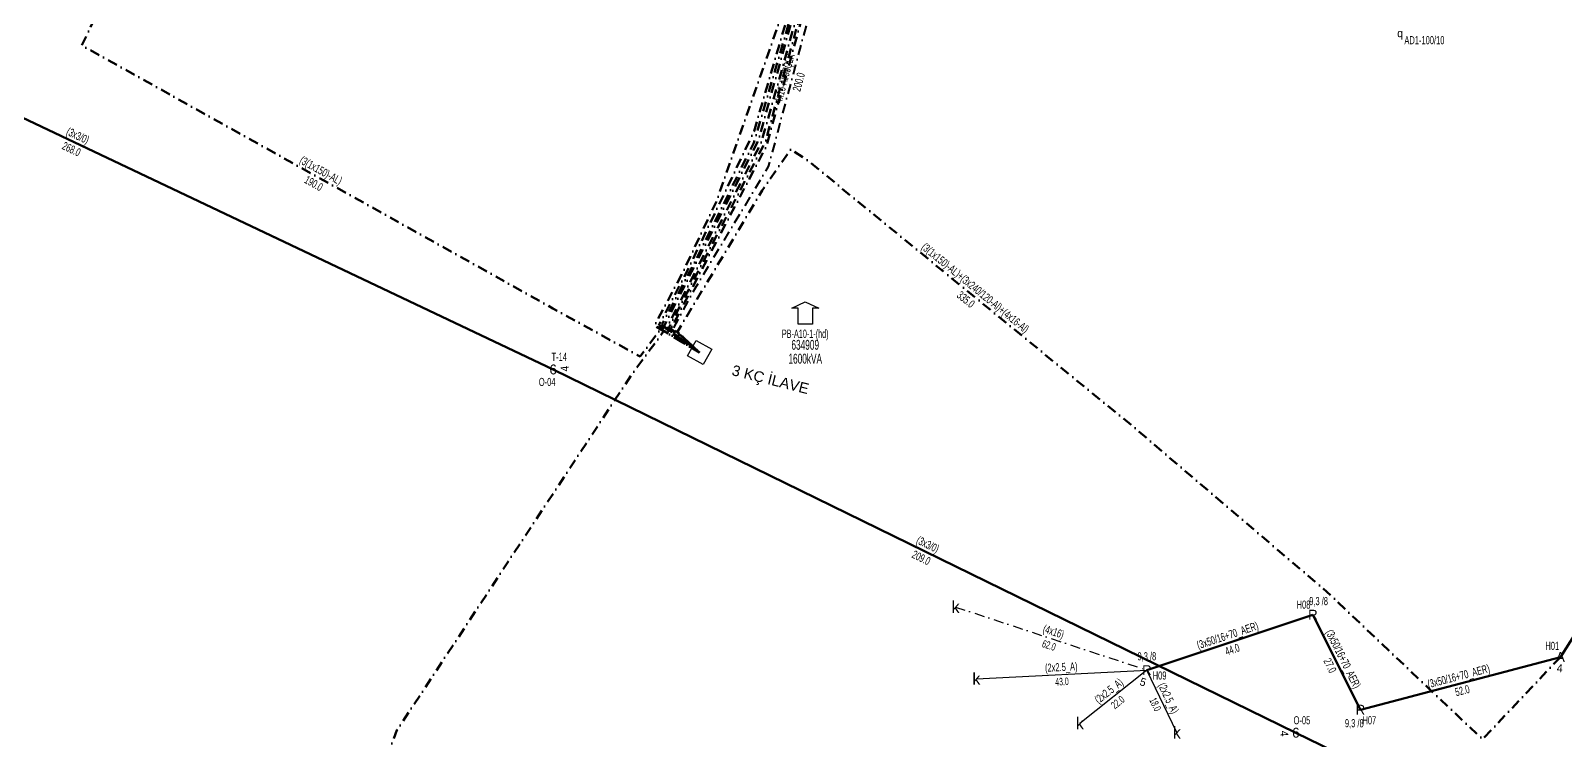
# Model space of a CAD drawing. Header units: millimetres. Extents: x 630449 to 632192, y 4074423 to 4076275.
# Drawn here: x 631371.7 to 631759.8, y 4074718.3 to 4074897.6 of the extents above; entities that cross this region are included whole.
import ezdxf
from ezdxf.enums import TextEntityAlignment as Align

# ---------------------------------------------------------------- set-up
doc = ezdxf.new("R2010")
doc.units = ezdxf.units.MM
doc.linetypes.add('DASHDOT', pattern=[5, 2.5, -1.25, 0, -1.25])
for name, color, linetype, lineweight in [('DIREK_AG_MEVCUT', 120, 'Continuous', 25), ('DIREK_AYD_YENI', 152, 'Continuous', 25), ('DIREK_ENH_MEVCUT', 6, 'Continuous', 25), ('DIREK_OG_MEVCUT', 16, 'Continuous', 25), ('HAT_ABH_HAVAI_MEVCUT', 50, 'Continuous', 80), ('HAT_ABH_YERALTI_YENI', 6, 'DASHDOT', 80), ('HAT_ABONE_HAVAI_MEVCUT', 56, 'Continuous', 30), ('HAT_ABONE_YERALTI_MEVCUT', 56, 'DASHDOT', 30), ('HAT_AG_HAVAI_MEVCUT', 126, 'Continuous', 50), ('HAT_AYD_YERALTI_YENI', 4, 'DASHDOT', 40), ('HAT_BOX_YERALTI_YENI', 5, 'DASHDOT', 50), ('HAT_OG_HAVAI_MEVCUT', 48, 'Continuous', 70), ('HAT_OG_YERALTI_MEVCUT', 48, 'DASHDOT', 70), ('HAT_OG_YERALTI_YENI', 1, 'DASHDOT', 70), ('KOFRE_ABONE_MEVCUT', 6, 'Continuous', 25), ('KULLANICI', 1, 'Continuous', 25), ('TRAFO_MEVCUT', 5, 'Continuous', 30)]:
    doc.layers.add(name, color=color, linetype=linetype, lineweight=lineweight)
doc.styles.add('Direk', font='B_CAD')
doc.styles.get("Standard").update_dxf_attribs({"font": 'Arial'})

# ---------------------------------------------------------------- blocks, each defined once
blk = doc.blocks.new('MEV_BINA_KARE')
at = {"layer": 'TRAFO_MEVCUT', "linetype": 'Continuous'}
for p, q in [((-2.25, -2.25), (-2.25, 2.25)), ((-2.25, 2.25), (2.25, 2.25)), ((0, 1.8), (0, 2.7)), ((2.25, 2.25), (2.25, -2.25)), ((2.25, -2.25), (-2.25, -2.25))]:
    blk.add_line(p, q, dxfattribs=at)
blk = doc.blocks.new('MEV_BETKOSK')
at = {"layer": 'TRAFO_MEVCUT', "linetype": 'Continuous'}
for p, q in [((-3.4, 2), (0, 3.6)), ((-1.8, 2), (-3.4, 2)), ((-1.8, -2), (-1.8, 2)), ((0, 3.6), (3.4, 2)), ((3.4, 2), (1.8, 2)), ((1.8, 2), (1.8, -2)), ((1.8, -2), (-1.8, -2))]:
    blk.add_line(p, q, dxfattribs=at)

msp = doc.modelspace()

# ---------------------------------------------------------------- linework, layer by layer
at = {"layer": 'HAT_ABH_HAVAI_MEVCUT'}
for p, q in [((631261.84775, 4074926.760002), (631503.868, 4074811.976)), ((631503.868, 4074811.976), (631691.676729, 4074720.180823)), ((631813.688, 4074660.909), (631691.676729, 4074720.180823))]:
    msp.add_line(p, q, dxfattribs=at)
at = {"layer": 'HAT_ABH_YERALTI_YENI', "flags": 128}
msp.add_lwpolyline([(631540.901, 4074816.254), (631529.480001, 4074823.05503), (631536.667528, 4074836.524989), (631545.0886, 4074854.277655), (631564.392495, 4074909.305754), (631594.101796, 4074951.708924), (631610.972293, 4074975.104133), (631577.328387, 4074998.396785), (631526.375559, 4075034.594489), (631488.421244, 4075060.124176), (631442.228295, 4075092.471481), (631432.330804, 4075100.029565), (631423.603016, 4075088.33253), (631395.637299, 4075047.058589), (631374.114754, 4075015.008712), (631345.585974, 4074973.979716), (631309.112921, 4074919.151353), (631272.623763, 4074861.045914), (631266.775246, 4074849.465849), (631260.836841, 4074841.713777), (631233.002629, 4074798.563825), (631217.935969, 4074776.006011), (631193.384857, 4074739.298587), (631179.826376, 4074709.612642), (631169.769876, 4074671.961096), (631164.742363, 4074648.693646), (631153.053011, 4074617.830867), (631139.507949, 4074586.903071), (631135.680825, 4074576.098747), (631122.544155, 4074580.687584), (631105.808396, 4074584.646581), (631088.751763, 4074557.330469), (631078.05034, 4074539.344486), (631072.471753, 4074534.125808), (631080.572302, 4074513.890916), (631080.688088, 4074503.780334), (631074.991307, 4074504.099779), (631065.370531, 4074505.435531), (631016.086455, 4074499.584567), (630988.520236, 4074496.740866), (630968.628777, 4074491.534863), (630970.635961, 4074481.291305), (630959.388, 4074477.961)], dxfattribs=at)
at = {"layer": 'HAT_ABONE_HAVAI_MEVCUT'}
for p, q in [((631610.889555, 4074733.811025), (631654, 4074736)), ((631654, 4074736), (631637.072615, 4074722.547921)), ((631661.562094, 4074720.210355), (631654, 4074736))]:
    msp.add_line(p, q, dxfattribs=at)
at = {"layer": 'HAT_ABONE_YERALTI_MEVCUT', "flags": 128}
msp.add_lwpolyline([(631605.623689, 4074751.94901), (631654, 4074736)], dxfattribs=at)
at = {"layer": 'HAT_AG_HAVAI_MEVCUT'}
for p, q in [((631696, 4074750), (631654, 4074736)), ((631708, 4074726), (631696, 4074750)), ((631708, 4074726), (631758.586, 4074739.313))]:
    msp.add_line(p, q, dxfattribs=at)
at = {"layer": 'HAT_AYD_YERALTI_YENI', "flags": 128}
msp.add_lwpolyline([(631628.549162, 4074967.40125), (631626.972801, 4074967.773539), (631615.313034, 4074976.132367), (631605.836146, 4074960.47953), (631587.485052, 4074933.786509), (631570.010933, 4074906.968161), (631558.277877, 4074863.250846), (631539.764577, 4074832.533606), (631534.28076, 4074822.524308), (631540.901, 4074816.254)], dxfattribs=at)
at = {"layer": 'HAT_BOX_YERALTI_YENI', "flags": 128}
for points in [[(631633.685276, 4075047.642347), (631635.442275, 4075048.457513), (631657.722208, 4075030.10893), (631634.512784, 4075002.856304), (631607.529881, 4074964.758884), (631590.841895, 4074943.191981), (631567.388157, 4074907.907748), (631556.50003, 4074869.333848), (631532.701526, 4074822.677804), (631540.901, 4074816.254)], [(631564.109035, 4075010.10035), (631563.286639, 4075008.985296), (631590.921843, 4074989.874056), (631613.512619, 4074973.91745), (631591.093586, 4074944.459674), (631566.356751, 4074907.77068), (631555.707036, 4074869.766813), (631531.852794, 4074822.824396), (631540.901, 4074816.254)], [(631636.972243, 4075001.331789), (631635.008035, 4075001.691316), (631607.173524, 4074962.675332), (631591.963353, 4074943.30776), (631567.969351, 4074907.534578), (631557.545444, 4074869.520935), (631533.202481, 4074822.700237), (631540.901, 4074816.254)], [(631648.102685, 4074953.381863), (631646.917666, 4074952.000454), (631616.394633, 4074973.594981), (631587.981109, 4074935.864582), (631568.546505, 4074907.094119), (631557.804922, 4074868.424913), (631533.831255, 4074822.620937), (631540.901, 4074816.254)]]:
    msp.add_lwpolyline(points, dxfattribs=at)
at = {"layer": 'HAT_OG_HAVAI_MEVCUT'}
msp.add_line((631774.803, 4074764.98), (631758.586, 4074739.313), dxfattribs=at)
at = {"layer": 'HAT_OG_YERALTI_MEVCUT', "flags": 128}
for points in [[(631387.981949, 4074900.748877), (631384.656046, 4074893.877963), (631503.807146, 4074827.395118), (631525.860776, 4074815.243118), (631531.59922, 4074822.894377), (631538.350331, 4074817.718525), (631538.687887, 4074817.606006), (631540.901, 4074816.254)], [(631758.586, 4074739.313), (631738.880368, 4074718.519821), (631699.518015, 4074755.790455), (631650.647847, 4074797.434684), (631568.184738, 4074864.834517), (631563.943656, 4074867.604203), (631556.759781, 4074857.217879), (631535.268216, 4074821.448526), (631540.901, 4074816.254)], [(631449.70685, 4074525.370565), (631459.787639, 4074522.43353), (631461.691799, 4074529.703957), (631458.575901, 4074559.824299), (631456.898709, 4074581.251313), (631453.709641, 4074661.570418), (631453.659436, 4074692.576309), (631464.35903, 4074720.800973), (631523.764868, 4074810.756624), (631531.887503, 4074821.716198), (631540.901, 4074816.254)]]:
    msp.add_lwpolyline(points, dxfattribs=at)
at = {"layer": 'HAT_OG_YERALTI_YENI', "flags": 128}
for points in [[(631696.757156, 4075077.105714), (631685.541573, 4075067.34361), (631674.506289, 4075056.6537), (631655.895823, 4075029.954743), (631632.030826, 4075002.558308), (631612.873783, 4074976.204471), (631598.203706, 4074955.933543), (631588.17248, 4074942.445438), (631565.407802, 4074908.956165), (631554.685826, 4074872.225691), (631538.016313, 4074837.359246), (631530.617808, 4074823.186283), (631537.95441, 4074818.341357), (631540.901, 4074816.254)], [(631699.565, 4075074.896), (631685.931435, 4075066.933632), (631675.123523, 4075055.859516), (631657.899435, 4075031.5129), (631647.591725, 4075019.711711), (631632.569612, 4075002.092106), (631611.83841, 4074972.574691), (631590.601783, 4074944.59174), (631571.620126, 4074917.588661), (631566.013855, 4074908.175662), (631554.631428, 4074869.286516), (631539.823538, 4074839.425308), (631531.358228, 4074823.293302), (631540.901, 4074816.254)]]:
    msp.add_lwpolyline(points, dxfattribs=at)

# ---------------------------------------------------------------- block references
at = {"layer": 'TRAFO_MEVCUT'}
msp.add_blockref('MEV_BETKOSK', (631567.61233, 4074825.455052), dxfattribs=at)
msp.add_blockref('MEV_BETKOSK', (631567.61233, 4074825.455052), dxfattribs=at)
at = {"layer": 'TRAFO_MEVCUT', "rotation": 60.700991}
msp.add_blockref('MEV_BINA_KARE', (631540.901, 4074816.254), dxfattribs=at)
msp.add_blockref('MEV_BINA_KARE', (631540.901, 4074816.254), dxfattribs=at)

# ---------------------------------------------------------------- texts
at = {"layer": 'DIREK_AG_MEVCUT', "width": 0.53}
for s, p in [('H08', (631693.614459, 4074752.561093)), ('9,3 /8', (631697.427327, 4074753.445872)), ('9,3 /8', (631653.994248, 4074739.500982)), ('H09', (631657.222077, 4074734.633172)), ('9,3 /8', (631706.455143, 4074722.585709)), ('H07', (631710.259085, 4074723.3267))]:
    msp.add_text(s, height=2.05, dxfattribs=at).set_placement(p, align=Align.MIDDLE_CENTER)
at = {"layer": 'DIREK_AG_MEVCUT', "style": 'Direk'}
for p in [(631696, 4074750), (631654, 4074736), (631708, 4074726)]:
    msp.add_text('R', height=2.5, dxfattribs=at).set_placement(p, align=Align.MIDDLE_CENTER)
at = {"layer": 'DIREK_AG_MEVCUT', "color": 32, "style": 'Direk'}
msp.add_text('5', height=2, rotation=341.534387, dxfattribs=at).set_placement((631653.030635, 4074732.985863), align=Align.MIDDLE_CENTER)
at = {"layer": 'DIREK_AYD_YENI', "color": 4, "style": 'Direk'}
msp.add_text('q', height=2, dxfattribs=at).set_placement((631718.041703, 4074896.952565), align=Align.MIDDLE_CENTER)
at = {"layer": 'DIREK_AYD_YENI', "width": 0.53}
msp.add_text('AD1-100/10', height=2.05, dxfattribs=at).set_placement((631724.183823, 4074895.183989), align=Align.MIDDLE_CENTER)
at = {"layer": 'DIREK_ENH_MEVCUT', "width": 0.53}
for s, p in [('T-14', (631505.406751, 4074815.171735)), ('O-04', (631502.349594, 4074808.822519)), ('O-05', (631693.209874, 4074723.327164))]:
    msp.add_text(s, height=2.05, dxfattribs=at).set_placement(p, align=Align.MIDDLE_CENTER)
at = {"layer": 'DIREK_ENH_MEVCUT', "style": 'Direk'}
for p in [(631503.868, 4074811.976), (631691.676729, 4074720.180823)]:
    msp.add_text('6', height=2.5, dxfattribs=at).set_placement(p, align=Align.MIDDLE_CENTER)
at = {"layer": 'DIREK_ENH_MEVCUT', "color": 32, "style": 'Direk'}
for rotation, p in [(94.181771, (631506.812433, 4074812.180178)), (274.186908, (631688.73605, 4074719.976394))]:
    msp.add_text('4', height=2, rotation=rotation, dxfattribs=at).set_placement(p, align=Align.MIDDLE_CENTER)
at = {"layer": 'DIREK_OG_MEVCUT', "width": 0.53}
msp.add_text('H01', height=2.05, dxfattribs=at).set_placement((631756.517429, 4074742.136299), align=Align.MIDDLE_CENTER)
at = {"layer": 'DIREK_OG_MEVCUT', "style": 'Direk'}
msp.add_text('A', height=2.5, dxfattribs=at).set_placement((631758.586, 4074739.313), align=Align.MIDDLE_CENTER)
at = {"layer": 'DIREK_OG_MEVCUT', "color": 32, "style": 'Direk'}
msp.add_text('4', height=2, rotation=356.519082, dxfattribs=at).set_placement((631758.41329, 4074736.493392), align=Align.MIDDLE_CENTER)
at = {"layer": 'HAT_ABH_HAVAI_MEVCUT', "lineweight": 30, "width": 0.53}
for s, rotation, p in [('268.0', 334.626274, (631382.493459, 4074868.600239)), ('209.0', 333.952026, (631597.399109, 4074765.314749))]:
    msp.add_text(s, height=2.05, rotation=rotation, dxfattribs=at).set_placement(p, align=Align.TOP_CENTER)
for rotation, p in [(334.626274, (631383.221944, 4074870.136243)), (333.952026, (631598.145619, 4074766.842074))]:
    msp.add_text('(3x3/0)', height=2.05, rotation=rotation, dxfattribs=at).set_placement(p, align=Align.CENTER)
at = {"layer": 'HAT_ABONE_HAVAI_MEVCUT', "lineweight": 30, "width": 0.53}
for rotation, p in [(2.906753, (631632.401674, 4074735.754419)), (398.473929, (631645.007473, 4074729.939418)), (295.591039, (631658.547662, 4074728.472331))]:
    msp.add_text('(2x2.5_A)', height=2.05, rotation=rotation, dxfattribs=at).set_placement(p, align=Align.CENTER)
for s, rotation, p in [('43.0', 2.906753, (631632.487882, 4074734.056606)), ('22.0', 398.473929, (631646.065142, 4074728.608503)), ('18.0', 295.591039, (631657.014432, 4074727.738025))]:
    msp.add_text(s, height=1.9, rotation=rotation, dxfattribs=at).set_placement(p, align=Align.TOP_CENTER)
at = {"layer": 'HAT_ABONE_YERALTI_MEVCUT', "lineweight": 30, "width": 0.53}
msp.add_text('(4x16)', height=2.05, rotation=341.753317, dxfattribs=at).set_placement((631630.077987, 4074744.781765), align=Align.CENTER)
msp.add_text('62.0', height=1.9, rotation=341.753317, dxfattribs=at).set_placement((631629.545702, 4074743.167245), align=Align.TOP_CENTER)
at = {"layer": 'HAT_AG_HAVAI_MEVCUT', "lineweight": 30, "width": 0.53}
for rotation, p in [(378.434949, (631674.731206, 4074743.806381)), (296.565051, (631702.760263, 4074738.380132)), (374.744511, (631733.076667, 4074733.47851))]:
    msp.add_text('(3x50/16+70_AER)', height=2.05, rotation=rotation, dxfattribs=at).set_placement(p, align=Align.CENTER)
for s, rotation, p in [('44.0', 378.434949, (631675.268794, 4074742.193619)), ('27.0', 296.565051, (631701.239737, 4074737.619868)), ('52.0', 374.744511, (631733.509333, 4074731.83449))]:
    msp.add_text(s, height=2.05, rotation=rotation, dxfattribs=at).set_placement(p, align=Align.TOP_CENTER)
at = {"layer": 'HAT_AYD_YERALTI_YENI', "lineweight": 30, "width": 0.53}
msp.add_text('4x16-Al/95ÇLK', height=2.05, rotation=434.976724, dxfattribs=at).set_placement((631563.323458, 4074885.329833), align=Align.CENTER)
msp.add_text('200.0', height=2.05, rotation=434.976724, dxfattribs=at).set_placement((631564.965353, 4074884.889174), align=Align.TOP_CENTER)
at = {"layer": 'HAT_OG_YERALTI_MEVCUT', "lineweight": 30, "width": 0.53}
for s, rotation, p in [('(3(1x150)-AL)', 330.839755, (631444.645762, 4074861.378811)), ('(3(1x150)-AL)+(3x240/120-Al)+(4x16-Al)', 320.739732, (631609.95421, 4074831.792738))]:
    msp.add_text(s, height=2.05, rotation=rotation, dxfattribs=at).set_placement(p, align=Align.CENTER)
for s, rotation, p in [('190.0', 330.839755, (631443.81743, 4074859.894269)), ('335.0', 320.739732, (631608.878375, 4074830.476463))]:
    msp.add_text(s, height=2.05, rotation=rotation, dxfattribs=at).set_placement(p, align=Align.TOP_CENTER)
at = {"layer": 'KOFRE_ABONE_MEVCUT', "style": 'Direk'}
for p in [(631605.623689, 4074751.94901), (631610.889555, 4074733.811025), (631637.072615, 4074722.547921), (631661.562094, 4074720.210355)]:
    msp.add_text('k', height=3, dxfattribs=at).set_placement(p, align=Align.MIDDLE_CENTER)
at = {"layer": 'KULLANICI'}
msp.add_text('3 KÇ İLAVE', height=2.6716, rotation=345.8745, dxfattribs=at).set_placement((631548.8377, 4074810.5882))
msp.add_text('3 KÇ İLAVE', height=2.6716, rotation=345.8745, dxfattribs=at).set_placement((631548.8377, 4074810.5882))
at = {"layer": 'TRAFO_MEVCUT', "width": 0.6}
for s, height, p in [('PB-A10-1-(hd)', 2.1, (631567.61233, 4074819.955052)), ('PB-A10-1-(hd)', 2.1, (631567.61233, 4074819.955052)), ('634909', 2.5, (631567.61233, 4074816.955052)), ('634909', 2.5, (631567.61233, 4074816.955052)), ('1600kVA', 2.5, (631567.61233, 4074813.455052)), ('1600kVA', 2.5, (631567.61233, 4074813.455052))]:
    msp.add_text(s, height=height, dxfattribs=at).set_placement(p, align=Align.CENTER)

doc.saveas('drawing.dxf')
